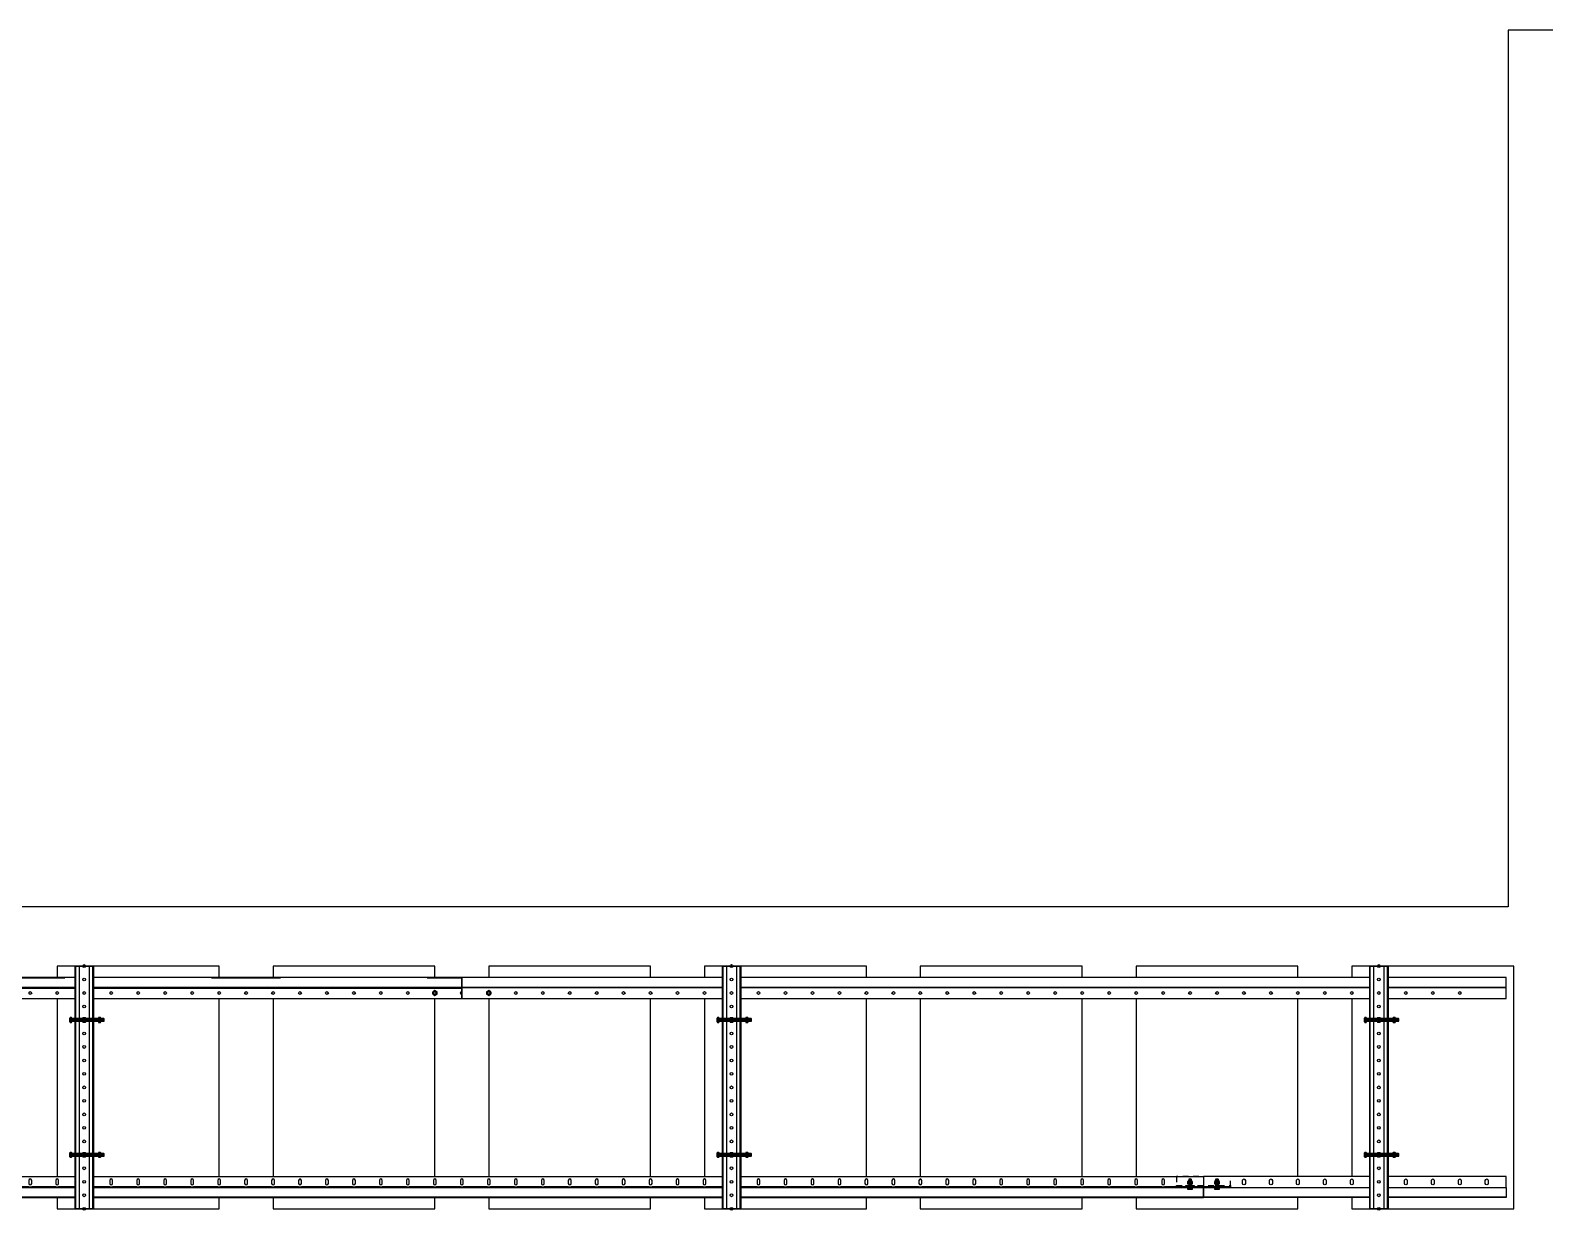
# Model space of a CAD drawing. Header units: millimetres. Extents: x -962357 to -591296, y -223672 to 59420.
# Drawn here: x -758980 to -756172, y -172058 to -169834 of the extents above; entities that cross this region are included whole.
import ezdxf

# ---------------------------------------------------------------- set-up
doc = ezdxf.new("R2010")
doc.units = ezdxf.units.MM
doc.linetypes.add('TA_HL_003.00000', pattern=[19.5, 10.65, -8.85])
for name, color, linetype in [('000 - H A T C H', 8, 'Continuous'), ('000 - WIPEOUT', 250, 'Continuous'), ('001 - ASCESSORIES', 251, 'Continuous'), ('A11_ALU.SOLID SHEET', 2, 'Continuous')]:
    doc.layers.add(name, color=color, linetype=linetype)
pattern_1 = [(110, (-0.5, 0), (-0.939693, -0.34202), []), (110, (-0.2012, 0.6409), (-0.939693, -0.34202), [1.25, -0.25, 0, -0.25])]

# ---------------------------------------------------------------- blocks, each defined once
blk = doc.blocks.new('*U4858')
at = {"color": 3}
for points in [[(-225, -250), (225, -250), (225, -550), (-225, -550)], [(-225, -650), (225, -650), (225, -950), (-225, -950)], [(-225, -1050), (225, -1050), (225, -1350), (-225, -1350)], [(-225, -1450), (225, -1450), (225, -1750), (-225, -1750)], [(-225, -1850), (225, -1850), (225, -2150), (-225, -2150)], [(-225, -2250), (225, -2250), (225, -2550), (-225, -2550)], [(-225, -2650), (225, -2650), (225, -2950), (-225, -2950)]]:
    blk.add_wipeout(points, dxfattribs=at).dxf.layer = '000 - WIPEOUT'
at = {"layer": 'A11_ALU.SOLID SHEET', "color": 0, "linetype": 'ByBlock'}
for points in [[(-225, -550), (225, -550), (225, -250), (-225, -250)], [(-225, -950), (225, -950), (225, -650), (-225, -650)], [(-225, -1350), (225, -1350), (225, -1050), (-225, -1050)], [(-225, -1750), (225, -1750), (225, -1450), (-225, -1450)], [(-225, -2150), (225, -2150), (225, -1850), (-225, -1850)], [(-225, -2550), (225, -2550), (225, -2250), (-225, -2250)], [(-225, -2950), (225, -2950), (225, -2650), (-225, -2650)]]:
    blk.add_lwpolyline(points, close=True, dxfattribs=at)
blk = doc.blocks.new('000 - ASSCESSORIES_FAMELINE_GALV.BRACKET_FITTING_Z-PROFILE_HR-02AA_TOP_VIEW')
blk.add_wipeout([(-1200, 39), (1200, 39), (1200, 0), (-1200, 0)]).dxf.layer = '000 - WIPEOUT'
at = {"layer": '001 - ASCESSORIES', "linetype": 'Continuous'}
for p, q in [((-1200, 39), (1200, 39)), ((-1200, 0), (1200, 0))]:
    blk.add_line(p, q, dxfattribs=at)
at = {"layer": '001 - ASCESSORIES', "color": 1, "linetype": 'ByBlock'}
for p, q in [((-1127.6, 20.2), (-1127.6, 19)), ((-1077.6, 20.2), (-1077.6, 19)), ((-1027.6, 20.2), (-1027.6, 19)), ((-977.6, 20.2), (-977.6, 19)), ((-927.6, 20.2), (-927.6, 19)), ((-877.6, 20.2), (-877.6, 19)), ((-827.6, 20.2), (-827.6, 19)), ((-777.6, 20.2), (-777.6, 19)), ((-727.6, 20.2), (-727.6, 19)), ((-677.6, 20.2), (-677.6, 19)), ((-627.6, 20.2), (-627.6, 19)), ((-577.6, 20.2), (-577.6, 19)), ((-527.6, 20.2), (-527.6, 19)), ((-477.6, 20.2), (-477.6, 19)), ((-427.6, 20.2), (-427.6, 19)), ((-377.6, 20.2), (-377.6, 19)), ((-327.6, 20.2), (-327.6, 19)), ((-277.6, 20.2), (-277.6, 19)), ((-227.6, 20.2), (-227.6, 19)), ((-177.6, 20.2), (-177.6, 19)), ((-127.6, 20.2), (-127.6, 19)), ((-77.6, 20.2), (-77.6, 19)), ((-27.6, 20.2), (-27.6, 19)), ((22.4, 20.2), (22.4, 19)), ((72.4, 20.2), (72.4, 19)), ((122.4, 20.2), (122.4, 19)), ((172.4, 20.2), (172.4, 19)), ((222.4, 20.2), (222.4, 19)), ((272.4, 20.2), (272.4, 19)), ((322.4, 20.2), (322.4, 19)), ((372.4, 20.2), (372.4, 19)), ((422.4, 20.2), (422.4, 19)), ((472.4, 20.2), (472.4, 19)), ((522.4, 20.2), (522.4, 19)), ((572.4, 20.2), (572.4, 19)), ((622.4, 20.2), (622.4, 19)), ((672.4, 20.2), (672.4, 19)), ((722.4, 20.2), (722.4, 19)), ((772.4, 20.2), (772.4, 19)), ((822.4, 20.2), (822.4, 19)), ((872.4, 20.2), (872.4, 19)), ((922.4, 20.2), (922.4, 19)), ((972.4, 20.2), (972.4, 19)), ((1022.4, 20.2), (1022.4, 19)), ((1072.4, 20.2), (1072.4, 19)), ((1122.4, 20.2), (1122.4, 19)), ((1172.4, 20.2), (1172.4, 19))]:
    blk.add_line(p, q, dxfattribs=at)
at = {"layer": '001 - ASCESSORIES', "color": 0, "linetype": 'ByBlock'}
blk.add_lwpolyline([(-1200, 39), (1200, 39), (1200, 19), (-1200, 19)], close=True, dxfattribs=at)
at = {"layer": '001 - ASCESSORIES'}
for points in [[(-1172.4, 26), (-1172.4, 32, 1), (-1177.6, 32), (-1177.6, 26, 1)], [(-1122.4, 26), (-1122.4, 32, 1), (-1127.6, 32), (-1127.6, 26, 1)], [(-1072.4, 26), (-1072.4, 32, 1), (-1077.6, 32), (-1077.6, 26, 1)], [(-1022.4, 26), (-1022.4, 32, 1), (-1027.6, 32), (-1027.6, 26, 1)], [(-972.4, 26), (-972.4, 32, 1), (-977.6, 32), (-977.6, 26, 1)], [(-922.4, 26), (-922.4, 32, 1), (-927.6, 32), (-927.6, 26, 1)], [(-872.4, 26), (-872.4, 32, 1), (-877.6, 32), (-877.6, 26, 1)], [(-822.4, 26), (-822.4, 32, 1), (-827.6, 32), (-827.6, 26, 1)], [(-772.4, 26), (-772.4, 32, 1), (-777.6, 32), (-777.6, 26, 1)], [(-722.4, 26), (-722.4, 32, 1), (-727.6, 32), (-727.6, 26, 1)], [(-672.4, 26), (-672.4, 32, 1), (-677.6, 32), (-677.6, 26, 1)], [(-622.4, 26), (-622.4, 32, 1), (-627.6, 32), (-627.6, 26, 1)], [(-572.4, 26), (-572.4, 32, 1), (-577.6, 32), (-577.6, 26, 1)], [(-522.4, 26), (-522.4, 32, 1), (-527.6, 32), (-527.6, 26, 1)], [(-472.4, 26), (-472.4, 32, 1), (-477.6, 32), (-477.6, 26, 1)], [(-422.4, 26), (-422.4, 32, 1), (-427.6, 32), (-427.6, 26, 1)], [(-372.4, 26), (-372.4, 32, 1), (-377.6, 32), (-377.6, 26, 1)], [(-322.4, 26), (-322.4, 32, 1), (-327.6, 32), (-327.6, 26, 1)], [(-272.4, 26), (-272.4, 32, 1), (-277.6, 32), (-277.6, 26, 1)], [(-222.4, 26), (-222.4, 32, 1), (-227.6, 32), (-227.6, 26, 1)], [(-172.4, 26), (-172.4, 32, 1), (-177.6, 32), (-177.6, 26, 1)], [(-122.4, 26), (-122.4, 32, 1), (-127.6, 32), (-127.6, 26, 1)], [(-72.4, 26), (-72.4, 32, 1), (-77.6, 32), (-77.6, 26, 1)], [(-22.4, 26), (-22.4, 32, 1), (-27.6, 32), (-27.6, 26, 1)], [(27.6, 26), (27.6, 32, 1), (22.4, 32), (22.4, 26, 1)], [(77.6, 26), (77.6, 32, 1), (72.4, 32), (72.4, 26, 1)], [(127.6, 26), (127.6, 32, 1), (122.4, 32), (122.4, 26, 1)], [(177.6, 26), (177.6, 32, 1), (172.4, 32), (172.4, 26, 1)], [(227.6, 26), (227.6, 32, 1), (222.4, 32), (222.4, 26, 1)], [(277.6, 26), (277.6, 32, 1), (272.4, 32), (272.4, 26, 1)], [(327.6, 26), (327.6, 32, 1), (322.4, 32), (322.4, 26, 1)], [(377.6, 26), (377.6, 32, 1), (372.4, 32), (372.4, 26, 1)], [(427.6, 26), (427.6, 32, 1), (422.4, 32), (422.4, 26, 1)], [(477.6, 26), (477.6, 32, 1), (472.4, 32), (472.4, 26, 1)], [(527.6, 26), (527.6, 32, 1), (522.4, 32), (522.4, 26, 1)], [(577.6, 26), (577.6, 32, 1), (572.4, 32), (572.4, 26, 1)], [(627.6, 26), (627.6, 32, 1), (622.4, 32), (622.4, 26, 1)], [(677.6, 26), (677.6, 32, 1), (672.4, 32), (672.4, 26, 1)], [(727.6, 26), (727.6, 32, 1), (722.4, 32), (722.4, 26, 1)], [(777.6, 26), (777.6, 32, 1), (772.4, 32), (772.4, 26, 1)], [(827.6, 26), (827.6, 32, 1), (822.4, 32), (822.4, 26, 1)], [(877.6, 26), (877.6, 32, 1), (872.4, 32), (872.4, 26, 1)], [(927.6, 26), (927.6, 32, 1), (922.4, 32), (922.4, 26, 1)], [(977.6, 26), (977.6, 32, 1), (972.4, 32), (972.4, 26, 1)], [(1027.6, 26), (1027.6, 32, 1), (1022.4, 32), (1022.4, 26, 1)], [(1077.6, 26), (1077.6, 32, 1), (1072.4, 32), (1072.4, 26, 1)], [(1127.6, 26), (1127.6, 32, 1), (1122.4, 32), (1122.4, 26, 1)], [(1177.6, 26), (1177.6, 32, 1), (1172.4, 32), (1172.4, 26, 1)]]:
    blk.add_lwpolyline(points, format="xyb", close=True, dxfattribs=at)
at = {"layer": '001 - ASCESSORIES', "color": 1, "linetype": 'ByBlock'}
for points in [[(-1200, 20.2), (-1177.6, 20.2), (-1177.6, 19), (-1200, 19)], [(-1177.6, 20.2), (-1172.4, 20.2), (-1172.4, 19), (-1177.6, 19)], [(-1127.6, 20.2), (-1172.4, 20.2), (-1172.4, 19), (-1127.6, 19)], [(-1127.6, 20.2), (-1122.4, 20.2), (-1122.4, 19), (-1127.6, 19)], [(-1077.6, 20.2), (-1122.4, 20.2), (-1122.4, 19), (-1077.6, 19)], [(-1077.6, 20.2), (-1072.4, 20.2), (-1072.4, 19), (-1077.6, 19)], [(-1027.6, 20.2), (-1072.4, 20.2), (-1072.4, 19), (-1027.6, 19)], [(-1027.6, 20.2), (-1022.4, 20.2), (-1022.4, 19), (-1027.6, 19)], [(-977.6, 20.2), (-1022.4, 20.2), (-1022.4, 19), (-977.6, 19)], [(-977.6, 20.2), (-972.4, 20.2), (-972.4, 19), (-977.6, 19)], [(-927.6, 20.2), (-972.4, 20.2), (-972.4, 19), (-927.6, 19)], [(-927.6, 20.2), (-922.4, 20.2), (-922.4, 19), (-927.6, 19)], [(-877.6, 20.2), (-922.4, 20.2), (-922.4, 19), (-877.6, 19)], [(-877.6, 20.2), (-872.4, 20.2), (-872.4, 19), (-877.6, 19)], [(-827.6, 20.2), (-872.4, 20.2), (-872.4, 19), (-827.6, 19)], [(-827.6, 20.2), (-822.4, 20.2), (-822.4, 19), (-827.6, 19)], [(-777.6, 20.2), (-822.4, 20.2), (-822.4, 19), (-777.6, 19)], [(-777.6, 20.2), (-772.4, 20.2), (-772.4, 19), (-777.6, 19)], [(-727.6, 20.2), (-772.4, 20.2), (-772.4, 19), (-727.6, 19)], [(-727.6, 20.2), (-722.4, 20.2), (-722.4, 19), (-727.6, 19)], [(-677.6, 20.2), (-722.4, 20.2), (-722.4, 19), (-677.6, 19)], [(-677.6, 20.2), (-672.4, 20.2), (-672.4, 19), (-677.6, 19)], [(-627.6, 20.2), (-672.4, 20.2), (-672.4, 19), (-627.6, 19)], [(-627.6, 20.2), (-622.4, 20.2), (-622.4, 19), (-627.6, 19)], [(-577.6, 20.2), (-622.4, 20.2), (-622.4, 19), (-577.6, 19)], [(-577.6, 20.2), (-572.4, 20.2), (-572.4, 19), (-577.6, 19)], [(-527.6, 20.2), (-572.4, 20.2), (-572.4, 19), (-527.6, 19)], [(-527.6, 20.2), (-522.4, 20.2), (-522.4, 19), (-527.6, 19)], [(-477.6, 20.2), (-522.4, 20.2), (-522.4, 19), (-477.6, 19)], [(-477.6, 20.2), (-472.4, 20.2), (-472.4, 19), (-477.6, 19)], [(-427.6, 20.2), (-472.4, 20.2), (-472.4, 19), (-427.6, 19)], [(-427.6, 20.2), (-422.4, 20.2), (-422.4, 19), (-427.6, 19)], [(-377.6, 20.2), (-422.4, 20.2), (-422.4, 19), (-377.6, 19)], [(-377.6, 20.2), (-372.4, 20.2), (-372.4, 19), (-377.6, 19)], [(-327.6, 20.2), (-372.4, 20.2), (-372.4, 19), (-327.6, 19)], [(-327.6, 20.2), (-322.4, 20.2), (-322.4, 19), (-327.6, 19)], [(-277.6, 20.2), (-322.4, 20.2), (-322.4, 19), (-277.6, 19)], [(-277.6, 20.2), (-272.4, 20.2), (-272.4, 19), (-277.6, 19)], [(-227.6, 20.2), (-272.4, 20.2), (-272.4, 19), (-227.6, 19)], [(-227.6, 20.2), (-222.4, 20.2), (-222.4, 19), (-227.6, 19)], [(-177.6, 20.2), (-222.4, 20.2), (-222.4, 19), (-177.6, 19)], [(-177.6, 20.2), (-172.4, 20.2), (-172.4, 19), (-177.6, 19)], [(-127.6, 20.2), (-172.4, 20.2), (-172.4, 19), (-127.6, 19)], [(-127.6, 20.2), (-122.4, 20.2), (-122.4, 19), (-127.6, 19)], [(-77.6, 20.2), (-122.4, 20.2), (-122.4, 19), (-77.6, 19)], [(-77.6, 20.2), (-72.4, 20.2), (-72.4, 19), (-77.6, 19)], [(-27.6, 20.2), (-72.4, 20.2), (-72.4, 19), (-27.6, 19)], [(-27.6, 20.2), (-22.4, 20.2), (-22.4, 19), (-27.6, 19)], [(22.4, 20.2), (-22.4, 20.2), (-22.4, 19), (22.4, 19)], [(22.4, 20.2), (27.6, 20.2), (27.6, 19), (22.4, 19)], [(72.4, 20.2), (27.6, 20.2), (27.6, 19), (72.4, 19)], [(72.4, 20.2), (77.6, 20.2), (77.6, 19), (72.4, 19)], [(122.4, 20.2), (77.6, 20.2), (77.6, 19), (122.4, 19)], [(122.4, 20.2), (127.6, 20.2), (127.6, 19), (122.4, 19)], [(172.4, 20.2), (127.6, 20.2), (127.6, 19), (172.4, 19)], [(172.4, 20.2), (177.6, 20.2), (177.6, 19), (172.4, 19)], [(222.4, 20.2), (177.6, 20.2), (177.6, 19), (222.4, 19)], [(222.4, 20.2), (227.6, 20.2), (227.6, 19), (222.4, 19)], [(272.4, 20.2), (227.6, 20.2), (227.6, 19), (272.4, 19)], [(272.4, 20.2), (277.6, 20.2), (277.6, 19), (272.4, 19)], [(322.4, 20.2), (277.6, 20.2), (277.6, 19), (322.4, 19)], [(322.4, 20.2), (327.6, 20.2), (327.6, 19), (322.4, 19)], [(372.4, 20.2), (327.6, 20.2), (327.6, 19), (372.4, 19)], [(372.4, 20.2), (377.6, 20.2), (377.6, 19), (372.4, 19)], [(422.4, 20.2), (377.6, 20.2), (377.6, 19), (422.4, 19)], [(422.4, 20.2), (427.6, 20.2), (427.6, 19), (422.4, 19)], [(472.4, 20.2), (427.6, 20.2), (427.6, 19), (472.4, 19)], [(472.4, 20.2), (477.6, 20.2), (477.6, 19), (472.4, 19)], [(522.4, 20.2), (477.6, 20.2), (477.6, 19), (522.4, 19)], [(522.4, 20.2), (527.6, 20.2), (527.6, 19), (522.4, 19)], [(572.4, 20.2), (527.6, 20.2), (527.6, 19), (572.4, 19)], [(572.4, 20.2), (577.6, 20.2), (577.6, 19), (572.4, 19)], [(622.4, 20.2), (577.6, 20.2), (577.6, 19), (622.4, 19)], [(622.4, 20.2), (627.6, 20.2), (627.6, 19), (622.4, 19)], [(672.4, 20.2), (627.6, 20.2), (627.6, 19), (672.4, 19)], [(672.4, 20.2), (677.6, 20.2), (677.6, 19), (672.4, 19)], [(722.4, 20.2), (677.6, 20.2), (677.6, 19), (722.4, 19)], [(722.4, 20.2), (727.6, 20.2), (727.6, 19), (722.4, 19)], [(772.4, 20.2), (727.6, 20.2), (727.6, 19), (772.4, 19)], [(772.4, 20.2), (777.6, 20.2), (777.6, 19), (772.4, 19)], [(822.4, 20.2), (777.6, 20.2), (777.6, 19), (822.4, 19)], [(822.4, 20.2), (827.6, 20.2), (827.6, 19), (822.4, 19)], [(872.4, 20.2), (827.6, 20.2), (827.6, 19), (872.4, 19)], [(872.4, 20.2), (877.6, 20.2), (877.6, 19), (872.4, 19)], [(922.4, 20.2), (877.6, 20.2), (877.6, 19), (922.4, 19)], [(922.4, 20.2), (927.6, 20.2), (927.6, 19), (922.4, 19)], [(972.4, 20.2), (927.6, 20.2), (927.6, 19), (972.4, 19)], [(972.4, 20.2), (977.6, 20.2), (977.6, 19), (972.4, 19)], [(1022.4, 20.2), (977.6, 20.2), (977.6, 19), (1022.4, 19)], [(1022.4, 20.2), (1027.6, 20.2), (1027.6, 19), (1022.4, 19)], [(1072.4, 20.2), (1027.6, 20.2), (1027.6, 19), (1072.4, 19)], [(1072.4, 20.2), (1077.6, 20.2), (1077.6, 19), (1072.4, 19)], [(1122.4, 20.2), (1077.6, 20.2), (1077.6, 19), (1122.4, 19)], [(1122.4, 20.2), (1127.6, 20.2), (1127.6, 19), (1122.4, 19)], [(1172.4, 20.2), (1127.6, 20.2), (1127.6, 19), (1172.4, 19)], [(1172.4, 20.2), (1177.6, 20.2), (1177.6, 19), (1172.4, 19)], [(1200, 20.2), (1177.6, 20.2), (1177.6, 19), (1200, 19)]]:
    blk.add_lwpolyline(points, close=True, dxfattribs=at)
at = {"layer": '001 - ASCESSORIES'}
blk.add_lwpolyline([(-1200, 19), (1200, 19), (1200, 0), (-1200, 0)], close=True, dxfattribs=at)
at = {"layer": '001 - ASCESSORIES', "color": 2}
blk.add_lwpolyline([(-1200, 1.2), (1200, 1.2), (1200, 0), (-1200, 0)], close=True, dxfattribs=at)
blk = doc.blocks.new('000 - ASSCESSORIES_FAMELINE_GALV._SPICE-FOR_HR-02A_TOP_VIEW')
at = {"layer": '001 - ASCESSORIES', "color": 0, "linetype": 'ByBlock'}
blk.add_lwpolyline([(-50, 0), (50, 0), (50, 18.8), (-50, 18.8)], close=True, dxfattribs=at)
at = {"layer": '001 - ASCESSORIES', "linetype": 'ByBlock'}
blk.add_lwpolyline([(-50, 2), (50, 2), (50, 0), (-50, 0)], close=True, dxfattribs=at)
at = {"layer": '001 - ASCESSORIES', "color": 1}
for points in [[(-32.6, 2), (-17.4, 2), (-17.4, 0), (-32.6, 0)], [(22.4, 2), (27.6, 2), (27.6, 0), (22.4, 0)]]:
    blk.add_lwpolyline(points, close=True, dxfattribs=at)
blk = doc.blocks.new('*U4662')
at = {"color": 1}
for p, q in [((-3.5, 4.5), (3.5, 4.5)), ((-3.5, 0), (3.5, 0))]:
    blk.add_line(p, q, dxfattribs=at)
at = {"color": 0}
for points in [[(-2.3, 4.2, 0.249893), (-4.6, 4.2), (-4.6, 0.3, 0.249893), (-2.3, 0.3)], [(2.3, 4.2, 0.062422), (0, 4.5, 0.062422), (-2.3, 4.2), (-2.3, 0.3, 0.061692), (0, 0, 0.061692), (2.3, 0.3)], [(4.6, 4.2, 0.249893), (2.3, 4.2), (2.3, 0.3, 0.249893), (4.6, 0.3)]]:
    blk.add_lwpolyline(points, format="xyb", close=True, dxfattribs=at)
blk = doc.blocks.new('*U4707')
at = {"layer": '000 - H A T C H'}
h = blk.add_hatch(color=250, dxfattribs=at)
h.dxf.hatch_style = 1
edge = h.paths.add_edge_path()
edge.add_line((0.3, 4.6), (4.2, 4.6))
edge.add_arc((2, 3.5), 2.45, 0, 28.0609, ccw=False)
edge.add_line((4.5, 3.5), (4.5, 0))
edge.add_arc((-4.9, 0), 9.36, -0.0239, 0.0239, ccw=False)
edge.add_line((4.5, 0), (4.5, 0))
edge.add_arc((-4.9, 0), 9.36, -0.0239, 0.0239, ccw=False)
edge.add_line((4.5, 0), (4.5, -3.5))
edge.add_arc((2, -3.5), 2.45, -28.0609, 0, ccw=False)
edge.add_line((4.2, -4.6), (0.3, -4.6))
edge.add_arc((2.5, -3.5), 2.45, 180, 208.0609, ccw=False)
edge.add_line((0, -3.5), (0, 3.5))
edge.add_arc((2.5, 3.5), 2.45, 151.9391, 180, ccw=False)
at = {"layer": '001 - ASCESSORIES', "color": 0, "rotation": 270}
blk.add_blockref('*U4662', (0, 0), dxfattribs=at)
blk = doc.blocks.new('*U4682')
at = {"color": 1}
for p, q in [((-3.5, 3.5), (3.5, 3.5)), ((-3.5, 0), (3.5, 0))]:
    blk.add_line(p, q, dxfattribs=at)
at = {"color": 0}
for points in [[(-2.3, 3.2, 0.249855), (-4.6, 3.2), (-4.6, 0.3, 0.249855), (-2.3, 0.3)], [(2.3, 3.2, 0.062432), (0, 3.5, 0.062432), (-2.3, 3.2), (-2.3, 0.3, 0.061701), (0, 0, 0.061701), (2.3, 0.3)], [(4.6, 3.2, 0.249855), (2.3, 3.2), (2.3, 0.3, 0.249855), (4.6, 0.3)]]:
    blk.add_lwpolyline(points, format="xyb", close=True, dxfattribs=at)
blk = doc.blocks.new('*U4688')
at = {"layer": '000 - H A T C H'}
h = blk.add_hatch(dxfattribs=at)
h.set_pattern_fill('ANSI35', color=8, scale=4, angle=65)
h.set_pattern_definition(pattern_1)
h.paths.add_polyline_path([(0, -2.5), (14.5, -2.5), (14.5, 2.5), (0, 2.5)])
at = {"color": 8}
blk.add_line((14.5, -2.5), (14.5, 2.5), dxfattribs=at)
at = {"color": 1}
blk.add_lwpolyline([(14.5, 2.5), (0, 2.5), (0, -2.5), (14.5, -2.5), (15, -2), (15, 2)], close=True, dxfattribs=at)
blk = doc.blocks.new('*U4699')
at = {"layer": '000 - H A T C H'}
h = blk.add_hatch(color=250, dxfattribs=at)
h.dxf.hatch_style = 1
edge = h.paths.add_edge_path()
edge.add_line((-0.3, -4.6), (-3.2, -4.6))
edge.add_arc((-1, -3.5), 2.45, 180, 208.0569, ccw=False)
edge.add_line((-3.5, -3.5), (-3.5, 0))
edge.add_arc((5.9, 0), 9.36, 179.9761, 180.0239, ccw=False)
edge.add_line((-3.5, 0), (-3.5, 0))
edge.add_arc((5.9, 0), 9.36, 179.9761, 180.0239, ccw=False)
edge.add_line((-3.5, 0), (-3.5, 3.5))
edge.add_arc((-1, 3.5), 2.45, 151.9431, 180, ccw=False)
edge.add_line((-3.2, 4.6), (-0.3, 4.6))
edge.add_arc((-2.5, 3.5), 2.45, 360, 388.0569, ccw=False)
edge.add_line((0, 3.5), (0, -3.5))
edge.add_arc((-2.5, -3.5), 2.45, 331.9431, 360, ccw=False)
blk.add_blockref('*U4688', (0, 0))
at = {"layer": '001 - ASCESSORIES', "rotation": 90}
blk.add_blockref('*U4682', (0, 0), dxfattribs=at)
blk = doc.blocks.new('*U4916')
at = {"linetype": 'ByBlock'}
blk.add_wipeout([(-2961, 0), (-2400, 0), (-2400, 39), (-2961, 39)], dxfattribs=at).dxf.layer = '001 - ASCESSORIES'
at = {"color": 1, "linetype": 'ByBlock'}
for points in [[(-2927.6, 7), (-2927.6, 13, -1), (-2922.4, 13), (-2922.4, 7, -1)], [(-2877.6, 7), (-2877.6, 13, -1), (-2872.4, 13), (-2872.4, 7, -1)], [(-2827.6, 7), (-2827.6, 13, -1), (-2822.4, 13), (-2822.4, 7, -1)], [(-2777.6, 7), (-2777.6, 13, -1), (-2772.4, 13), (-2772.4, 7, -1)], [(-2727.6, 7), (-2727.6, 13, -1), (-2722.4, 13), (-2722.4, 7, -1)], [(-2677.6, 7), (-2677.6, 13, -1), (-2672.4, 13), (-2672.4, 7, -1)], [(-2627.6, 7), (-2627.6, 13, -1), (-2622.4, 13), (-2622.4, 7, -1)], [(-2577.6, 7), (-2577.6, 13, -1), (-2572.4, 13), (-2572.4, 7, -1)], [(-2527.6, 7), (-2527.6, 13, -1), (-2522.4, 13), (-2522.4, 7, -1)], [(-2477.6, 7), (-2477.6, 13, -1), (-2472.4, 13), (-2472.4, 7, -1)], [(-2427.6, 7), (-2427.6, 13, -1), (-2422.4, 13), (-2422.4, 7, -1)]]:
    blk.add_lwpolyline(points, format="xyb", close=True, dxfattribs=at)
at = {"layer": '001 - ASCESSORIES', "linetype": 'ByBlock', "rotation": 180}
blk.add_blockref('000 - ASSCESSORIES_FAMELINE_GALV.BRACKET_FITTING_Z-PROFILE_HR-02AA_TOP_VIEW', (-1200, 39), dxfattribs=at)
at = {"layer": '001 - ASCESSORIES', "rotation": 270}
for name, p in [('*U4699', (-2425, 20)), ('*U4707', (-2425, 13.6))]:
    blk.add_blockref(name, p, dxfattribs=at)
at = {"color": 1, "linetype": 'ByBlock'}
blk.add_lwpolyline([(-2400, 20), (-2961, 20), (-2961, 39), (-2400, 39)], close=True, dxfattribs=at)
at = {"layer": '001 - ASCESSORIES'}
blk.add_lwpolyline([(-2961, 39), (-2400, 39), (-2400, 37.8), (-2961, 37.8)], close=True, dxfattribs=at)
at = {"layer": '001 - ASCESSORIES', "color": 1, "linetype": 'ByBlock'}
blk.add_lwpolyline([(-2961, 0), (-2400, 0), (-2400, 20), (-2961, 20)], close=True, dxfattribs=at)
at = {"layer": '001 - ASCESSORIES', "linetype": 'TA_HL_003.00000', "rotation": 180}
blk.add_blockref('000 - ASSCESSORIES_FAMELINE_GALV._SPICE-FOR_HR-02A_TOP_VIEW', (-2400, 18.8), dxfattribs=at)
at = {"layer": '001 - ASCESSORIES', "rotation": 270}
for name, p in [('*U4699', (-2375, 20)), ('*U4707', (-2375, 13.6))]:
    blk.add_blockref(name, p, dxfattribs=at)
blk = doc.blocks.new('000 - ASSCESSORIES_FAMELINE_GALV.BRACKET_FITTING_Z-PROFILE_HR-02B_TOP_VIEW')
blk.add_wipeout([(-1200, 39), (1200, 39), (1200, 0), (-1200, 0)]).dxf.layer = '000 - WIPEOUT'
at = {"layer": '001 - ASCESSORIES', "linetype": 'ByBlock'}
blk.add_line((1200, 20.2), (-1200, 20.2), dxfattribs=at)
at = {"layer": '001 - ASCESSORIES'}
blk.add_line((1200, 19), (-1200, 19), dxfattribs=at)
at = {"layer": '001 - ASCESSORIES', "color": 0}
blk.add_lwpolyline([(-1200, 39), (-1200, 19), (1200, 19), (1200, 39)], close=True, dxfattribs=at)
at = {"layer": '001 - ASCESSORIES'}
blk.add_lwpolyline([(-1200, 19), (-1200, 0), (1200, 0), (1200, 19)], close=True, dxfattribs=at)
at = {"layer": '001 - ASCESSORIES', "color": 2}
for points in [[(-1200, 1.2), (-1200, 0), (-1135.9, 0), (-1135.9, 1.2)], [(-864.1, 1.2), (-864.1, 0), (-735.9, 0), (-735.9, 1.2)], [(-464.1, 1.2), (-464.1, 0), (-335.9, 0), (-335.9, 1.2)], [(-64.1, 1.2), (-64.1, 0), (64.1, 0), (64.1, 1.2)], [(335.9, 1.2), (335.9, 0), (464.1, 0), (464.1, 1.2)], [(735.9, 1.2), (735.9, 0), (864.1, 0), (864.1, 1.2)], [(1135.9, 1.2), (1135.9, 0), (1200, 0), (1200, 1.2)]]:
    blk.add_lwpolyline(points, close=True, dxfattribs=at)
at = {"layer": '001 - ASCESSORIES'}
for centre in [(-1150, 29), (-1100, 29), (-1050, 29), (-1000, 29), (-950, 29), (-900, 29), (-850, 29), (-800, 29), (-750, 29), (-700, 29), (-650, 29), (-600, 29), (-550, 29), (-500, 29), (-450, 29), (-400, 29), (-350, 29), (-300, 29), (-250, 29), (-200, 29), (-150, 29), (-100, 29), (-50, 29), (0, 29), (50, 29), (100, 29), (150, 29), (200, 29), (250, 29), (300, 29), (350, 29), (400, 29), (450, 29), (500, 29), (550, 29), (600, 29), (650, 29), (700, 29), (750, 29), (800, 29), (850, 29), (900, 29), (950, 29), (1000, 29), (1050, 29), (1100, 29), (1150, 29)]:
    blk.add_circle(centre, 2.6, dxfattribs=at)
for centre, start, end in [((-1200, 29), 270, 90), ((1200, 29), 90, 270)]:
    blk.add_arc(centre, 2.6, start, end, dxfattribs=at)
blk = doc.blocks.new('000 - ASSCESSORIES_FAMELINE_GALV._SPICE-FOR_HR-02B_TOP_VIEW')
at = {"layer": '001 - ASCESSORIES', "linetype": 'ByBlock'}
blk.add_lwpolyline([(-75, 6.8), (75, 6.8), (75, 8.8), (-75, 8.8)], close=True, dxfattribs=at)
at = {"layer": '001 - ASCESSORIES', "color": 0, "linetype": 'ByBlock'}
blk.add_lwpolyline([(-75, 8.8), (75, 8.8), (75, -10), (-75, -10)], close=True, dxfattribs=at)
at = {"layer": '001 - ASCESSORIES', "color": 1}
for points in [[(-57.6, 6.8), (-42.4, 6.8), (-42.4, 8.8), (-57.6, 8.8)], [(-2.6, 6.8), (2.6, 6.8), (2.6, 8.8), (-2.6, 8.8)], [(47.4, 6.8), (52.6, 6.8), (52.6, 8.8), (47.4, 8.8)]]:
    blk.add_lwpolyline(points, close=True, dxfattribs=at)
blk.add_lwpolyline([(-55, -2.6), (-45, -2.6, 1), (-45, 2.6), (-55, 2.6, 1)], format="xyb", close=True, dxfattribs=at)
at = {"layer": '001 - ASCESSORIES'}
for centre in [(0, 0), (50, 0)]:
    blk.add_circle(centre, 2.6, dxfattribs=at)
blk = doc.blocks.new('*U4659')
at = {"layer": '001 - ASCESSORIES', "color": 0, "linetype": 'ByBlock'}
blk.add_blockref('000 - ASSCESSORIES_FAMELINE_GALV._SPICE-FOR_HR-02B_TOP_VIEW', (0, 0), dxfattribs=at)
blk = doc.blocks.new('*U4663')
at = {"layer": '001 - ASCESSORIES', "color": 0}
blk.add_lwpolyline([(4.6, 0), (2.3, 4), (-2.3, 4), (-4.6, 0), (-2.3, -4), (2.3, -4)], close=True, dxfattribs=at)
at = {"layer": '001 - ASCESSORIES', "color": 8}
blk.add_circle((0, 0), 3.85, dxfattribs=at)
at = {"layer": '001 - ASCESSORIES', "color": 0}
blk.add_circle((0, 0), 2.6, dxfattribs=at)
blk = doc.blocks.new('*U4664')
at = {"layer": '000 - H A T C H'}
h = blk.add_hatch(color=250, dxfattribs=at)
h.dxf.hatch_style = 1
h.paths.add_polyline_path([(4, -2.3), (4, 2.3), (0, 4.6), (-4, 2.3), (-4, -2.3), (0, -4.6)])
h.paths.add_polyline_path([(0, -2.6, -1), (0, 2.6, -1)], flags=16)
at = {"layer": '001 - ASCESSORIES', "color": 0, "rotation": 270}
blk.add_blockref('*U4663', (0, 0), dxfattribs=at)
blk = doc.blocks.new('*U4917')
for p in [(-1250, -10), (-1150, -10)]:
    blk.add_blockref('*U4699', p)
at = {"layer": '001 - ASCESSORIES', "linetype": 'TA_HL_003.00000', "rotation": 180}
blk.add_blockref('*U4659', (-1200, -10), dxfattribs=at)
at = {"layer": '001 - ASCESSORIES', "color": 0, "linetype": 'ByBlock'}
blk.add_blockref('000 - ASSCESSORIES_FAMELINE_GALV.BRACKET_FITTING_Z-PROFILE_HR-02B_TOP_VIEW', (0, -39), dxfattribs=at)
at = {"layer": '001 - ASCESSORIES', "color": 1, "linetype": 'ByBlock'}
blk.add_circle((-1200, -10), 2.6, dxfattribs=at)
at = {"layer": '001 - ASCESSORIES'}
blk.add_blockref('*U4664', (-1150, -10), dxfattribs=at)
at = {"linetype": 'ByBlock'}
blk.add_wipeout([(-3136, -39), (-1200, -39), (-1200, 0), (-3136, 0)], dxfattribs=at).dxf.layer = '000 - WIPEOUT'
at = {"layer": '001 - ASCESSORIES', "color": 1, "linetype": 'ByBlock'}
blk.add_lwpolyline([(-1200, 0), (-3136, 0), (-3136, -20), (-1200, -20)], close=True, dxfattribs=at)
at = {"layer": '001 - ASCESSORIES', "linetype": 'ByBlock'}
blk.add_lwpolyline([(-1200, -20), (-3136, -20), (-3136, -39), (-1200, -39)], close=True, dxfattribs=at)
at = {"layer": '001 - ASCESSORIES', "color": 1, "linetype": 'ByBlock'}
for centre in [(-3050, -10), (-3000, -10), (-2950, -10), (-2900, -10), (-2850, -10), (-2800, -10), (-2750, -10), (-2700, -10), (-2650, -10), (-2600, -10), (-2550, -10), (-2500, -10), (-2450, -10), (-2400, -10), (-2350, -10), (-2300, -10), (-2250, -10), (-2200, -10), (-2150, -10), (-2100, -10), (-2050, -10), (-2000, -10), (-1950, -10), (-1900, -10), (-1850, -10), (-1800, -10), (-1750, -10), (-1700, -10), (-1650, -10), (-1600, -10), (-1550, -10), (-1500, -10), (-1450, -10), (-1400, -10), (-1350, -10), (-1300, -10), (-1250, -10)]:
    blk.add_circle(centre, 2.6, dxfattribs=at)
at = {"layer": '001 - ASCESSORIES'}
blk.add_blockref('*U4664', (-1250, -10), dxfattribs=at)
blk = doc.blocks.new('*U4934')
at = {"color": 6}
blk.add_wipeout([(225, -17), (-225, -17), (-225, 17), (225, 17)], dxfattribs=at).dxf.layer = '000 - WIPEOUT'
at = {"layer": '001 - ASCESSORIES', "color": 0, "linetype": 'ByBlock'}
for p, q in [((225, 15.8), (-225, 15.8)), ((225, -15.8), (-225, -15.8))]:
    blk.add_line(p, q, dxfattribs=at)
at = {"layer": '001 - ASCESSORIES', "color": 1}
blk.add_lwpolyline([(225, 17), (225, -17), (-225, -17), (-225, 17)], close=True, dxfattribs=at)
at = {"layer": '001 - ASCESSORIES', "color": 0, "linetype": 'ByBlock'}
for points in [[(-225, 17), (-225, 9), (225, 9), (225, 17)], [(-225, -9), (-225, -17), (225, -17), (225, -9)]]:
    blk.add_lwpolyline(points, close=True, dxfattribs=at)
at = {"layer": '001 - ASCESSORIES', "color": 1, "linetype": 'Continuous'}
for centre in [(-225, 0), (-200, 0), (-175, 0), (-150, 0), (-125, 0), (-100, 0), (-75, 0), (-50, 0), (-25, 0), (0, 0), (25, 0), (50, 0), (75, 0), (100, 0), (125, 0), (150, 0), (175, 0), (200, 0), (225, 0)]:
    blk.add_circle(centre, 2.6, dxfattribs=at)
blk = doc.blocks.new('*U4696')
at = {"layer": '000 - H A T C H'}
h = blk.add_hatch(dxfattribs=at)
h.set_pattern_fill('ANSI35', color=8, scale=4, angle=65)
h.set_pattern_definition(pattern_1)
h.paths.add_polyline_path([(0, -2.5), (59.5, -2.5), (59.5, 2.5), (0, 2.5)])
at = {"color": 8}
blk.add_line((59.5, -2.5), (59.5, 2.5), dxfattribs=at)
at = {"color": 1}
blk.add_lwpolyline([(59.5, 2.5), (0, 2.5), (0, -2.5), (59.5, -2.5), (60, -2), (60, 2)], close=True, dxfattribs=at)
blk = doc.blocks.new('*U4748')
at = {"layer": '000 - H A T C H'}
h = blk.add_hatch(color=250, dxfattribs=at)
h.dxf.hatch_style = 1
edge = h.paths.add_edge_path()
edge.add_line((-0.3, -4.6), (-3.2, -4.6))
edge.add_arc((-1, -3.5), 2.45, 180, 208.0569, ccw=False)
edge.add_line((-3.5, -3.5), (-3.5, 0))
edge.add_arc((5.9, 0), 9.36, 179.9761, 180.0239, ccw=False)
edge.add_line((-3.5, 0), (-3.5, 0))
edge.add_arc((5.9, 0), 9.36, 179.9761, 180.0239, ccw=False)
edge.add_line((-3.5, 0), (-3.5, 3.5))
edge.add_arc((-1, 3.5), 2.45, 151.9431, 180, ccw=False)
edge.add_line((-3.2, 4.6), (-0.3, 4.6))
edge.add_arc((-2.5, 3.5), 2.45, 360, 388.0569, ccw=False)
edge.add_line((0, 3.5), (0, -3.5))
edge.add_arc((-2.5, -3.5), 2.45, 331.9431, 360, ccw=False)
blk.add_blockref('*U4696', (0, 0))
at = {"layer": '001 - ASCESSORIES', "rotation": 90}
blk.add_blockref('*U4682', (0, 0), dxfattribs=at)
blk = doc.blocks.new('*U4821')
at = {"layer": '001 - ASCESSORIES'}
blk.add_blockref('*U4748', (-23, 0), dxfattribs=at)
at = {"layer": '001 - ASCESSORIES', "color": 2}
for rotation in [90, 90, 270, 270]:
    blk.add_blockref('*U4664', (0, 0), dxfattribs=dict(at, rotation=rotation))
at = {"layer": '001 - ASCESSORIES', "color": 1}
blk.add_blockref('*U4707', (26.2, 0), dxfattribs=at)
blk = doc.blocks.new('*U4956')
blk.add_lwpolyline([(-7165.5, 4263), (-7165.5, 5940.1), (-11560, 5940.1), (-11560, 4315), (-18103.4, 4315), (-18103.4, 550), (-9016.6, 550), (-9016.6, 4265)], close=True)
at = {"layer": 'A11_ALU.SOLID SHEET', "color": 0, "linetype": 'ByBlock', "rotation": 90}
blk.add_blockref('*U4858', (-14500, 3980.5), dxfattribs=at)
at = {"layer": '001 - ASCESSORIES', "linetype": 'ByBlock', "rotation": 180}
for name, p in [('*U4917', (-14700, 4145.5)), ('*U4916', (-14525, 3815.2))]:
    blk.add_blockref(name, p, dxfattribs=at)
at = {"layer": '001 - ASCESSORIES', "linetype": 'ByBlock', "rotation": 270}
for p in [(-14200, 3980.5), (-13000, 3980.5), (-11800, 3980.5)]:
    blk.add_blockref('*U4934', p, dxfattribs=at)
at = {"layer": '001 - ASCESSORIES', "linetype": 'ByBlock'}
for p in [(-14200, 4105.5), (-13000, 4105.5), (-11800, 4105.5), (-14200, 3855.5), (-13000, 3855.5), (-11800, 3855.5)]:
    blk.add_blockref('*U4821', p, dxfattribs=at)
blk = doc.blocks.new('*U699')
at = {"color": 3}
for points in [[(-225, -250), (225, -250), (225, -550), (-225, -550)], [(-225, -650), (225, -650), (225, -950), (-225, -950)], [(-225, -1050), (225, -1050), (225, -1350), (-225, -1350)], [(-225, -1450), (225, -1450), (225, -1750), (-225, -1750)], [(-225, -1850), (225, -1850), (225, -2150), (-225, -2150)], [(-225, -2250), (225, -2250), (225, -2550), (-225, -2550)], [(-225, -2650), (225, -2650), (225, -2950), (-225, -2950)]]:
    blk.add_wipeout(points, dxfattribs=at).dxf.layer = '000 - WIPEOUT'
at = {"layer": 'A11_ALU.SOLID SHEET', "color": 0, "linetype": 'ByBlock'}
for points in [[(-225, -550), (225, -550), (225, -250), (-225, -250)], [(-225, -950), (225, -950), (225, -650), (-225, -650)], [(-225, -1350), (225, -1350), (225, -1050), (-225, -1050)], [(-225, -1750), (225, -1750), (225, -1450), (-225, -1450)], [(-225, -2150), (225, -2150), (225, -1850), (-225, -1850)], [(-225, -2550), (225, -2550), (225, -2250), (-225, -2250)], [(-225, -2950), (225, -2950), (225, -2650), (-225, -2650)]]:
    blk.add_lwpolyline(points, close=True, dxfattribs=at)
blk = doc.blocks.new('*U349')
at = {"color": 1}
for p, q in [((-3.5, 4.5), (3.5, 4.5)), ((-3.5, 0), (3.5, 0))]:
    blk.add_line(p, q, dxfattribs=at)
at = {"color": 0}
for points in [[(-2.3, 4.2, 0.249893), (-4.6, 4.2), (-4.6, 0.3, 0.249893), (-2.3, 0.3)], [(2.3, 4.2, 0.062422), (0, 4.5, 0.062422), (-2.3, 4.2), (-2.3, 0.3, 0.061692), (0, 0, 0.061692), (2.3, 0.3)], [(4.6, 4.2, 0.249893), (2.3, 4.2), (2.3, 0.3, 0.249893), (4.6, 0.3)]]:
    blk.add_lwpolyline(points, format="xyb", close=True, dxfattribs=at)
blk = doc.blocks.new('*U667')
at = {"layer": '000 - H A T C H'}
h = blk.add_hatch(color=250, dxfattribs=at)
h.dxf.hatch_style = 1
edge = h.paths.add_edge_path()
edge.add_line((0.3, 4.6), (4.2, 4.6))
edge.add_arc((2, 3.5), 2.45, 0, 28.0609, ccw=False)
edge.add_line((4.5, 3.5), (4.5, 0))
edge.add_arc((-4.9, 0), 9.36, -0.0239, 0.0239, ccw=False)
edge.add_line((4.5, 0), (4.5, 0))
edge.add_arc((-4.9, 0), 9.36, -0.0239, 0.0239, ccw=False)
edge.add_line((4.5, 0), (4.5, -3.5))
edge.add_arc((2, -3.5), 2.45, -28.0609, 0, ccw=False)
edge.add_line((4.2, -4.6), (0.3, -4.6))
edge.add_arc((2.5, -3.5), 2.45, 180, 208.0609, ccw=False)
edge.add_line((0, -3.5), (0, 3.5))
edge.add_arc((2.5, 3.5), 2.45, 151.9391, 180, ccw=False)
at = {"layer": '001 - ASCESSORIES', "color": 0, "rotation": 270}
blk.add_blockref('*U349', (0, 0), dxfattribs=at)
blk = doc.blocks.new('*U351')
at = {"color": 1}
for p, q in [((-3.5, 3.5), (3.5, 3.5)), ((-3.5, 0), (3.5, 0))]:
    blk.add_line(p, q, dxfattribs=at)
at = {"color": 0}
for points in [[(-2.3, 3.2, 0.249855), (-4.6, 3.2), (-4.6, 0.3, 0.249855), (-2.3, 0.3)], [(2.3, 3.2, 0.062432), (0, 3.5, 0.062432), (-2.3, 3.2), (-2.3, 0.3, 0.061701), (0, 0, 0.061701), (2.3, 0.3)], [(4.6, 3.2, 0.249855), (2.3, 3.2), (2.3, 0.3, 0.249855), (4.6, 0.3)]]:
    blk.add_lwpolyline(points, format="xyb", close=True, dxfattribs=at)
blk = doc.blocks.new('*U357')
at = {"layer": '000 - H A T C H'}
h = blk.add_hatch(dxfattribs=at)
h.set_pattern_fill('ANSI35', color=8, scale=4, angle=65)
h.set_pattern_definition(pattern_1)
h.paths.add_polyline_path([(0, -2.5), (14.5, -2.5), (14.5, 2.5), (0, 2.5)])
at = {"color": 8}
blk.add_line((14.5, -2.5), (14.5, 2.5), dxfattribs=at)
at = {"color": 1}
blk.add_lwpolyline([(14.5, 2.5), (0, 2.5), (0, -2.5), (14.5, -2.5), (15, -2), (15, 2)], close=True, dxfattribs=at)
blk = doc.blocks.new('*U666')
at = {"layer": '000 - H A T C H'}
h = blk.add_hatch(color=250, dxfattribs=at)
h.dxf.hatch_style = 1
edge = h.paths.add_edge_path()
edge.add_line((-0.3, -4.6), (-3.2, -4.6))
edge.add_arc((-1, -3.5), 2.45, 180, 208.0569, ccw=False)
edge.add_line((-3.5, -3.5), (-3.5, 0))
edge.add_arc((5.9, 0), 9.36, 179.9761, 180.0239, ccw=False)
edge.add_line((-3.5, 0), (-3.5, 0))
edge.add_arc((5.9, 0), 9.36, 179.9761, 180.0239, ccw=False)
edge.add_line((-3.5, 0), (-3.5, 3.5))
edge.add_arc((-1, 3.5), 2.45, 151.9431, 180, ccw=False)
edge.add_line((-3.2, 4.6), (-0.3, 4.6))
edge.add_arc((-2.5, 3.5), 2.45, 360, 388.0569, ccw=False)
edge.add_line((0, 3.5), (0, -3.5))
edge.add_arc((-2.5, -3.5), 2.45, 331.9431, 360, ccw=False)
blk.add_blockref('*U357', (0, 0))
at = {"layer": '001 - ASCESSORIES', "rotation": 90}
blk.add_blockref('*U351', (0, 0), dxfattribs=at)
blk = doc.blocks.new('*U530')
at = {"linetype": 'ByBlock'}
blk.add_wipeout([(-2961, 0), (-2400, 0), (-2400, 39), (-2961, 39)], dxfattribs=at).dxf.layer = '001 - ASCESSORIES'
at = {"color": 1, "linetype": 'ByBlock'}
for points in [[(-2927.6, 7), (-2927.6, 13, -1), (-2922.4, 13), (-2922.4, 7, -1)], [(-2877.6, 7), (-2877.6, 13, -1), (-2872.4, 13), (-2872.4, 7, -1)], [(-2827.6, 7), (-2827.6, 13, -1), (-2822.4, 13), (-2822.4, 7, -1)], [(-2777.6, 7), (-2777.6, 13, -1), (-2772.4, 13), (-2772.4, 7, -1)], [(-2727.6, 7), (-2727.6, 13, -1), (-2722.4, 13), (-2722.4, 7, -1)], [(-2677.6, 7), (-2677.6, 13, -1), (-2672.4, 13), (-2672.4, 7, -1)], [(-2627.6, 7), (-2627.6, 13, -1), (-2622.4, 13), (-2622.4, 7, -1)], [(-2577.6, 7), (-2577.6, 13, -1), (-2572.4, 13), (-2572.4, 7, -1)], [(-2527.6, 7), (-2527.6, 13, -1), (-2522.4, 13), (-2522.4, 7, -1)], [(-2477.6, 7), (-2477.6, 13, -1), (-2472.4, 13), (-2472.4, 7, -1)], [(-2427.6, 7), (-2427.6, 13, -1), (-2422.4, 13), (-2422.4, 7, -1)]]:
    blk.add_lwpolyline(points, format="xyb", close=True, dxfattribs=at)
at = {"layer": '001 - ASCESSORIES', "linetype": 'ByBlock', "rotation": 180}
blk.add_blockref('000 - ASSCESSORIES_FAMELINE_GALV.BRACKET_FITTING_Z-PROFILE_HR-02AA_TOP_VIEW', (-1200, 39), dxfattribs=at)
at = {"layer": '001 - ASCESSORIES', "rotation": 270}
for name, p in [('*U666', (-2425, 20)), ('*U667', (-2425, 13.6))]:
    blk.add_blockref(name, p, dxfattribs=at)
at = {"color": 1, "linetype": 'ByBlock'}
blk.add_lwpolyline([(-2400, 20), (-2961, 20), (-2961, 39), (-2400, 39)], close=True, dxfattribs=at)
at = {"layer": '001 - ASCESSORIES'}
blk.add_lwpolyline([(-2961, 39), (-2400, 39), (-2400, 37.8), (-2961, 37.8)], close=True, dxfattribs=at)
at = {"layer": '001 - ASCESSORIES', "color": 1, "linetype": 'ByBlock'}
blk.add_lwpolyline([(-2961, 0), (-2400, 0), (-2400, 20), (-2961, 20)], close=True, dxfattribs=at)
at = {"layer": '001 - ASCESSORIES', "linetype": 'TA_HL_003.00000', "rotation": 180}
blk.add_blockref('000 - ASSCESSORIES_FAMELINE_GALV._SPICE-FOR_HR-02A_TOP_VIEW', (-2400, 18.8), dxfattribs=at)
at = {"layer": '001 - ASCESSORIES', "rotation": 270}
for name, p in [('*U666', (-2375, 20)), ('*U667', (-2375, 13.6))]:
    blk.add_blockref(name, p, dxfattribs=at)
blk = doc.blocks.new('*U670')
at = {"layer": '001 - ASCESSORIES', "color": 0, "linetype": 'ByBlock'}
blk.add_blockref('000 - ASSCESSORIES_FAMELINE_GALV._SPICE-FOR_HR-02B_TOP_VIEW', (0, 0), dxfattribs=at)
blk = doc.blocks.new('*U350')
at = {"layer": '001 - ASCESSORIES', "color": 0}
blk.add_lwpolyline([(4.6, 0), (2.3, 4), (-2.3, 4), (-4.6, 0), (-2.3, -4), (2.3, -4)], close=True, dxfattribs=at)
at = {"layer": '001 - ASCESSORIES', "color": 8}
blk.add_circle((0, 0), 3.85, dxfattribs=at)
at = {"layer": '001 - ASCESSORIES', "color": 0}
blk.add_circle((0, 0), 2.6, dxfattribs=at)
blk = doc.blocks.new('*U671')
at = {"layer": '000 - H A T C H'}
h = blk.add_hatch(color=250, dxfattribs=at)
h.dxf.hatch_style = 1
h.paths.add_polyline_path([(4, -2.3), (4, 2.3), (0, 4.6), (-4, 2.3), (-4, -2.3), (0, -4.6)])
h.paths.add_polyline_path([(0, -2.6, -1), (0, 2.6, -1)], flags=16)
at = {"layer": '001 - ASCESSORIES', "color": 0, "rotation": 270}
blk.add_blockref('*U350', (0, 0), dxfattribs=at)
blk = doc.blocks.new('*U531')
for p in [(-1250, -10), (-1150, -10)]:
    blk.add_blockref('*U666', p)
at = {"layer": '001 - ASCESSORIES', "linetype": 'TA_HL_003.00000', "rotation": 180}
blk.add_blockref('*U670', (-1200, -10), dxfattribs=at)
at = {"layer": '001 - ASCESSORIES', "color": 0, "linetype": 'ByBlock'}
blk.add_blockref('000 - ASSCESSORIES_FAMELINE_GALV.BRACKET_FITTING_Z-PROFILE_HR-02B_TOP_VIEW', (0, -39), dxfattribs=at)
at = {"layer": '001 - ASCESSORIES', "color": 1, "linetype": 'ByBlock'}
blk.add_circle((-1200, -10), 2.6, dxfattribs=at)
at = {"layer": '001 - ASCESSORIES'}
blk.add_blockref('*U671', (-1150, -10), dxfattribs=at)
at = {"linetype": 'ByBlock'}
blk.add_wipeout([(-3136, -39), (-1200, -39), (-1200, 0), (-3136, 0)], dxfattribs=at).dxf.layer = '000 - WIPEOUT'
at = {"layer": '001 - ASCESSORIES', "color": 1, "linetype": 'ByBlock'}
blk.add_lwpolyline([(-1200, 0), (-3136, 0), (-3136, -20), (-1200, -20)], close=True, dxfattribs=at)
at = {"layer": '001 - ASCESSORIES', "linetype": 'ByBlock'}
blk.add_lwpolyline([(-1200, -20), (-3136, -20), (-3136, -39), (-1200, -39)], close=True, dxfattribs=at)
at = {"layer": '001 - ASCESSORIES', "color": 1, "linetype": 'ByBlock'}
for centre in [(-3050, -10), (-3000, -10), (-2950, -10), (-2900, -10), (-2850, -10), (-2800, -10), (-2750, -10), (-2700, -10), (-2650, -10), (-2600, -10), (-2550, -10), (-2500, -10), (-2450, -10), (-2400, -10), (-2350, -10), (-2300, -10), (-2250, -10), (-2200, -10), (-2150, -10), (-2100, -10), (-2050, -10), (-2000, -10), (-1950, -10), (-1900, -10), (-1850, -10), (-1800, -10), (-1750, -10), (-1700, -10), (-1650, -10), (-1600, -10), (-1550, -10), (-1500, -10), (-1450, -10), (-1400, -10), (-1350, -10), (-1300, -10), (-1250, -10)]:
    blk.add_circle(centre, 2.6, dxfattribs=at)
at = {"layer": '001 - ASCESSORIES'}
blk.add_blockref('*U671', (-1250, -10), dxfattribs=at)
blk = doc.blocks.new('*U548')
at = {"color": 6}
blk.add_wipeout([(225, -17), (-225, -17), (-225, 17), (225, 17)], dxfattribs=at).dxf.layer = '000 - WIPEOUT'
at = {"layer": '001 - ASCESSORIES', "color": 0, "linetype": 'ByBlock'}
for p, q in [((225, 15.8), (-225, 15.8)), ((225, -15.8), (-225, -15.8))]:
    blk.add_line(p, q, dxfattribs=at)
at = {"layer": '001 - ASCESSORIES', "color": 1}
blk.add_lwpolyline([(225, 17), (225, -17), (-225, -17), (-225, 17)], close=True, dxfattribs=at)
at = {"layer": '001 - ASCESSORIES', "color": 0, "linetype": 'ByBlock'}
for points in [[(-225, 17), (-225, 9), (225, 9), (225, 17)], [(-225, -9), (-225, -17), (225, -17), (225, -9)]]:
    blk.add_lwpolyline(points, close=True, dxfattribs=at)
at = {"layer": '001 - ASCESSORIES', "color": 1, "linetype": 'Continuous'}
for centre in [(-225, 0), (-200, 0), (-175, 0), (-150, 0), (-125, 0), (-100, 0), (-75, 0), (-50, 0), (-25, 0), (0, 0), (25, 0), (50, 0), (75, 0), (100, 0), (125, 0), (150, 0), (175, 0), (200, 0), (225, 0)]:
    blk.add_circle(centre, 2.6, dxfattribs=at)
blk = doc.blocks.new('*U365')
at = {"layer": '000 - H A T C H'}
h = blk.add_hatch(dxfattribs=at)
h.set_pattern_fill('ANSI35', color=8, scale=4, angle=65)
h.set_pattern_definition(pattern_1)
h.paths.add_polyline_path([(0, -2.5), (59.5, -2.5), (59.5, 2.5), (0, 2.5)])
at = {"color": 8}
blk.add_line((59.5, -2.5), (59.5, 2.5), dxfattribs=at)
at = {"color": 1}
blk.add_lwpolyline([(59.5, 2.5), (0, 2.5), (0, -2.5), (59.5, -2.5), (60, -2), (60, 2)], close=True, dxfattribs=at)
blk = doc.blocks.new('*U583')
at = {"layer": '000 - H A T C H'}
h = blk.add_hatch(color=250, dxfattribs=at)
h.dxf.hatch_style = 1
edge = h.paths.add_edge_path()
edge.add_line((-0.3, -4.6), (-3.2, -4.6))
edge.add_arc((-1, -3.5), 2.45, 180, 208.0569, ccw=False)
edge.add_line((-3.5, -3.5), (-3.5, 0))
edge.add_arc((5.9, 0), 9.36, 179.9761, 180.0239, ccw=False)
edge.add_line((-3.5, 0), (-3.5, 0))
edge.add_arc((5.9, 0), 9.36, 179.9761, 180.0239, ccw=False)
edge.add_line((-3.5, 0), (-3.5, 3.5))
edge.add_arc((-1, 3.5), 2.45, 151.9431, 180, ccw=False)
edge.add_line((-3.2, 4.6), (-0.3, 4.6))
edge.add_arc((-2.5, 3.5), 2.45, 360, 388.0569, ccw=False)
edge.add_line((0, 3.5), (0, -3.5))
edge.add_arc((-2.5, -3.5), 2.45, 331.9431, 360, ccw=False)
blk.add_blockref('*U365', (0, 0))
at = {"layer": '001 - ASCESSORIES', "rotation": 90}
blk.add_blockref('*U351', (0, 0), dxfattribs=at)
blk = doc.blocks.new('*U686')
at = {"layer": '001 - ASCESSORIES'}
blk.add_blockref('*U583', (-23, 0), dxfattribs=at)
at = {"layer": '001 - ASCESSORIES', "color": 2}
for rotation in [90, 90, 270, 270]:
    blk.add_blockref('*U671', (0, 0), dxfattribs=dict(at, rotation=rotation))
at = {"layer": '001 - ASCESSORIES', "color": 1}
blk.add_blockref('*U667', (26.2, 0), dxfattribs=at)

msp = doc.modelspace()

# ---------------------------------------------------------------- block references
msp.add_blockref('*U4956', (-744680, -175774.4))

# ---------------------------------------------------------------- next in the draw order: linework, layer by layer
msp.add_lwpolyline([(-751845.5, -171511.4), (-751845.5, -169834.3), (-756240, -169834.3), (-756240, -171459.4), (-762783.4, -171459.4), (-762783.4, -175224.4), (-753696.6, -175224.4), (-753696.6, -171509.4)], close=True)

# ---------------------------------------------------------------- next in the draw order: block references
at = {"layer": 'A11_ALU.SOLID SHEET', "color": 0, "linetype": 'ByBlock', "rotation": 90}
msp.add_blockref('*U699', (-759180, -171793.9), dxfattribs=at)

# ---------------------------------------------------------------- next in the draw order: block references
at = {"layer": '001 - ASCESSORIES', "linetype": 'ByBlock', "rotation": 180}
for name, p in [('*U531', (-759380, -171628.9)), ('*U530', (-759205, -171959.2))]:
    msp.add_blockref(name, p, dxfattribs=at)

# ---------------------------------------------------------------- next in the draw order: block references
at = {"layer": '001 - ASCESSORIES', "linetype": 'ByBlock', "rotation": 270}
for p in [(-758880, -171793.9), (-757680, -171793.9), (-756480, -171793.9)]:
    msp.add_blockref('*U548', p, dxfattribs=at)

# ---------------------------------------------------------------- next in the draw order: block references
at = {"layer": '001 - ASCESSORIES', "linetype": 'ByBlock'}
for p in [(-758880, -171668.9), (-757680, -171668.9), (-756480, -171668.9), (-758880, -171918.9), (-757680, -171918.9), (-756480, -171918.9)]:
    msp.add_blockref('*U686', p, dxfattribs=at)

doc.saveas('drawing.dxf')
